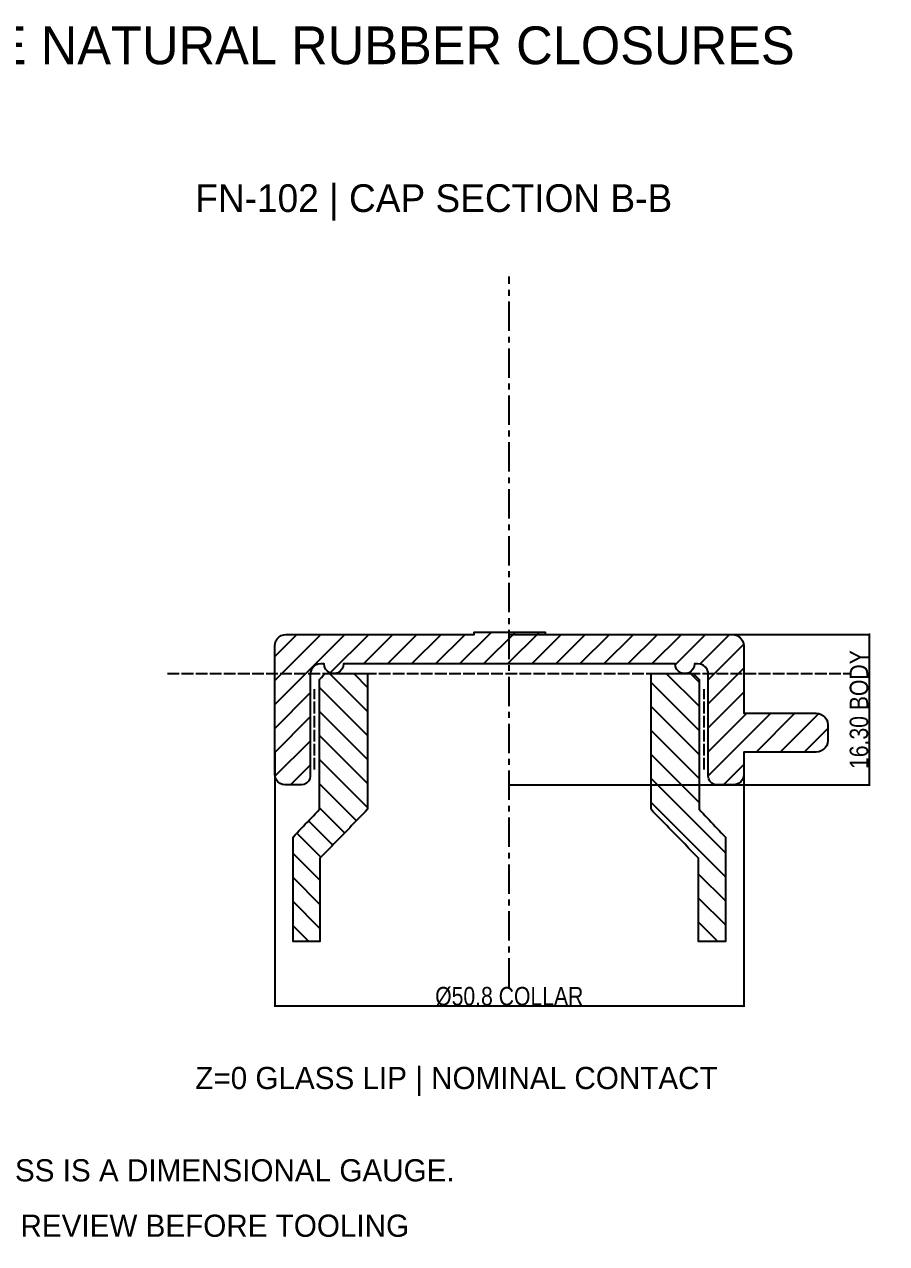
# Model space of a CAD drawing. Header units: millimetres. Extents: x -38 to 149, y -62 to 70.
# Drawn here: x 55.5 to 148.9, y -61.7 to 70.3 of the extents above; entities that cross this region are included whole.
import ezdxf

# ---------------------------------------------------------------- set-up
doc = ezdxf.new("R2010")
doc.units = ezdxf.units.MM
doc.linetypes.add('CENTER', pattern=[5.08, 3.175, -0.635, 0.635, -0.635])
doc.linetypes.add('DASHED', pattern=[1.524, 1.27, -0.254])
for name, color, linetype in [('FN_CENTER', 8, 'Continuous'), ('FN_DATUM', 3, 'Continuous'), ('FN_DIMS', 7, 'Continuous'), ('FN_GLASS_REF', 4, 'Continuous'), ('FN_HATCH_GLASS', 4, 'Continuous'), ('FN_HATCH_RUBBER', 32, 'Continuous'), ('FN_NOTES', 7, 'Continuous'), ('FN_RUBBER', 32, 'Continuous'), ('FN_THREAD_HOLD', 6, 'Continuous')]:
    doc.layers.add(name, color=color, linetype=linetype)
doc.styles.add('OpenSansCondensed-Light', font='OpenSansCondensed-Light.ttf')
doc.dimstyles.new('EZ_M_25_H25_CM', dxfattribs={"dimtxt": 0.0625, "dimasz": 0.0625, "dimexe": 0.09375, "dimexo": 0.03125, "dimgap": 0.025, "dimtad": 1, "dimlfac": 100, "dimzin": 12, "dimdsep": 46, "dimtxsty": 'OpenSansCondensed-Light', "dimtsz": 0.03125, "dimcen": 2.5, "dimazin": 3, "dimtfac": 0.5, "dimtmove": 2, "dimatfit": 3})

msp = doc.modelspace()

# ---------------------------------------------------------------- hatches: boundary and pattern name
at = {"layer": 'FN_HATCH_GLASS'}
h = msp.add_hatch(dxfattribs=at)
h.set_pattern_fill('ANSI31', color=4, scale=0.58, angle=90)
h.paths.add_polyline_path([(87.45, -0.65), (87.65, -0.433), (87.85, -0.217), (88.05, 0), (88.05, 0), (88.357, 0), (88.663, 0), (88.97, 0), (89.277, 0), (89.583, 0), (89.89, 0), (90.197, 0), (90.503, 0), (90.81, 0), (91.117, 0), (91.423, 0), (91.73, 0), (92.037, 0), (92.343, 0), (92.65, 0), (92.65, 0), (92.65, -0.32), (92.65, -0.639), (92.65, -0.959), (92.65, -1.278), (92.65, -1.598), (92.65, -1.917), (92.65, -2.237), (92.65, -2.557), (92.65, -2.876), (92.65, -3.196), (92.65, -3.515), (92.65, -3.835), (92.65, -4.154), (92.65, -4.474), (92.65, -4.793), (92.65, -5.113), (92.65, -5.433), (92.65, -5.752), (92.65, -6.072), (92.65, -6.391), (92.65, -6.711), (92.65, -7.03), (92.65, -7.35), (92.65, -7.67), (92.65, -7.989), (92.65, -8.309), (92.65, -8.628), (92.65, -8.948), (92.65, -9.267), (92.65, -9.587), (92.65, -9.907), (92.65, -10.226), (92.65, -10.546), (92.65, -10.865), (92.65, -11.185), (92.65, -11.504), (92.65, -11.824), (92.65, -12.143), (92.65, -12.463), (92.65, -12.783), (92.65, -13.102), (92.65, -13.422), (92.65, -13.741), (92.65, -14.061), (92.65, -14.38), (92.65, -14.7), (92.65, -14.7), (92.435, -14.921), (92.221, -15.142), (92.006, -15.363), (91.792, -15.583), (91.577, -15.804), (91.362, -16.025), (91.148, -16.246), (90.933, -16.467), (90.719, -16.688), (90.504, -16.908), (90.29, -17.129), (90.075, -17.35), (89.86, -17.571), (89.646, -17.792), (89.431, -18.013), (89.217, -18.233), (89.002, -18.454), (88.787, -18.675), (88.573, -18.896), (88.358, -19.117), (88.144, -19.338), (87.929, -19.558), (87.715, -19.779), (87.5, -20), (87.5, -20), (87.5, -20.31), (87.5, -20.621), (87.5, -20.931), (87.5, -21.241), (87.5, -21.552), (87.5, -21.862), (87.5, -22.172), (87.5, -22.483), (87.5, -22.793), (87.5, -23.103), (87.5, -23.414), (87.5, -23.724), (87.5, -24.034), (87.5, -24.345), (87.5, -24.655), (87.5, -24.966), (87.5, -25.276), (87.5, -25.586), (87.5, -25.897), (87.5, -26.207), (87.5, -26.517), (87.5, -26.828), (87.5, -27.138), (87.5, -27.448), (87.5, -27.759), (87.5, -28.069), (87.5, -28.379), (87.5, -28.69), (87.5, -29), (87.5, -29), (87.21, -29), (86.92, -29), (86.63, -29), (86.34, -29), (86.05, -29), (85.76, -29), (85.47, -29), (85.18, -29), (84.89, -29), (84.6, -29), (84.6, -29), (84.6, -28.686), (84.6, -28.372), (84.6, -28.058), (84.6, -27.744), (84.6, -27.431), (84.6, -27.117), (84.6, -26.803), (84.6, -26.489), (84.6, -26.175), (84.6, -25.861), (84.6, -25.547), (84.6, -25.233), (84.6, -24.919), (84.6, -24.606), (84.6, -24.292), (84.6, -23.978), (84.6, -23.664), (84.6, -23.35), (84.6, -23.036), (84.6, -22.722), (84.6, -22.408), (84.6, -22.094), (84.6, -21.781), (84.6, -21.467), (84.6, -21.153), (84.6, -20.839), (84.6, -20.525), (84.6, -20.211), (84.6, -19.897), (84.6, -19.583), (84.6, -19.269), (84.6, -18.956), (84.6, -18.642), (84.6, -18.328), (84.6, -18.014), (84.6, -17.7), (84.6, -17.7), (84.819, -17.469), (85.038, -17.238), (85.258, -17.008), (85.477, -16.777), (85.696, -16.546), (85.915, -16.315), (86.135, -16.085), (86.354, -15.854), (86.573, -15.623), (86.792, -15.392), (87.012, -15.162), (87.231, -14.931), (87.45, -14.7), (87.45, -14.7), (87.45, -14.381), (87.45, -14.061), (87.45, -13.742), (87.45, -13.423), (87.45, -13.103), (87.45, -12.784), (87.45, -12.465), (87.45, -12.145), (87.45, -11.826), (87.45, -11.507), (87.45, -11.187), (87.45, -10.868), (87.45, -10.549), (87.45, -10.23), (87.45, -9.91), (87.45, -9.591), (87.45, -9.272), (87.45, -8.952), (87.45, -8.633), (87.45, -8.314), (87.45, -7.994), (87.45, -7.675), (87.45, -7.356), (87.45, -7.036), (87.45, -6.717), (87.45, -6.398), (87.45, -6.078), (87.45, -5.759), (87.45, -5.44), (87.45, -5.12), (87.45, -4.801), (87.45, -4.482), (87.45, -4.162), (87.45, -3.843), (87.45, -3.524), (87.45, -3.205), (87.45, -2.885), (87.45, -2.566), (87.45, -2.247), (87.45, -1.927), (87.45, -1.608), (87.45, -1.289), (87.45, -0.969), (87.45, -0.65)])
h = msp.add_hatch(dxfattribs=at)
h.set_pattern_fill('ANSI31', color=4, scale=0.58, angle=90)
h.paths.add_polyline_path([(123.35, 0), (123.657, 0), (123.963, 0), (124.27, 0), (124.577, 0), (124.883, 0), (125.19, 0), (125.497, 0), (125.803, 0), (126.11, 0), (126.417, 0), (126.723, 0), (127.03, 0), (127.337, 0), (127.643, 0), (127.95, 0), (127.95, 0), (128.15, -0.217), (128.35, -0.433), (128.55, -0.65), (128.55, -0.65), (128.55, -0.969), (128.55, -1.289), (128.55, -1.608), (128.55, -1.927), (128.55, -2.247), (128.55, -2.566), (128.55, -2.885), (128.55, -3.205), (128.55, -3.524), (128.55, -3.843), (128.55, -4.162), (128.55, -4.482), (128.55, -4.801), (128.55, -5.12), (128.55, -5.44), (128.55, -5.759), (128.55, -6.078), (128.55, -6.398), (128.55, -6.717), (128.55, -7.036), (128.55, -7.356), (128.55, -7.675), (128.55, -7.994), (128.55, -8.314), (128.55, -8.633), (128.55, -8.952), (128.55, -9.272), (128.55, -9.591), (128.55, -9.91), (128.55, -10.23), (128.55, -10.549), (128.55, -10.868), (128.55, -11.187), (128.55, -11.507), (128.55, -11.826), (128.55, -12.145), (128.55, -12.465), (128.55, -12.784), (128.55, -13.103), (128.55, -13.423), (128.55, -13.742), (128.55, -14.061), (128.55, -14.381), (128.55, -14.7), (128.55, -14.7), (128.769, -14.931), (128.988, -15.162), (129.208, -15.392), (129.427, -15.623), (129.646, -15.854), (129.865, -16.085), (130.085, -16.315), (130.304, -16.546), (130.523, -16.777), (130.742, -17.008), (130.962, -17.238), (131.181, -17.469), (131.4, -17.7), (131.4, -17.7), (131.4, -18.014), (131.4, -18.328), (131.4, -18.642), (131.4, -18.956), (131.4, -19.269), (131.4, -19.583), (131.4, -19.897), (131.4, -20.211), (131.4, -20.525), (131.4, -20.839), (131.4, -21.153), (131.4, -21.467), (131.4, -21.781), (131.4, -22.094), (131.4, -22.408), (131.4, -22.722), (131.4, -23.036), (131.4, -23.35), (131.4, -23.664), (131.4, -23.978), (131.4, -24.292), (131.4, -24.606), (131.4, -24.919), (131.4, -25.233), (131.4, -25.547), (131.4, -25.861), (131.4, -26.175), (131.4, -26.489), (131.4, -26.803), (131.4, -27.117), (131.4, -27.431), (131.4, -27.744), (131.4, -28.058), (131.4, -28.372), (131.4, -28.686), (131.4, -29), (131.4, -29), (131.11, -29), (130.82, -29), (130.53, -29), (130.24, -29), (129.95, -29), (129.66, -29), (129.37, -29), (129.08, -29), (128.79, -29), (128.5, -29), (128.5, -29), (128.5, -28.69), (128.5, -28.379), (128.5, -28.069), (128.5, -27.759), (128.5, -27.448), (128.5, -27.138), (128.5, -26.828), (128.5, -26.517), (128.5, -26.207), (128.5, -25.897), (128.5, -25.586), (128.5, -25.276), (128.5, -24.966), (128.5, -24.655), (128.5, -24.345), (128.5, -24.034), (128.5, -23.724), (128.5, -23.414), (128.5, -23.103), (128.5, -22.793), (128.5, -22.483), (128.5, -22.172), (128.5, -21.862), (128.5, -21.552), (128.5, -21.241), (128.5, -20.931), (128.5, -20.621), (128.5, -20.31), (128.5, -20), (128.5, -20), (128.285, -19.779), (128.071, -19.558), (127.856, -19.338), (127.642, -19.117), (127.427, -18.896), (127.213, -18.675), (126.998, -18.454), (126.783, -18.233), (126.569, -18.013), (126.354, -17.792), (126.14, -17.571), (125.925, -17.35), (125.71, -17.129), (125.496, -16.908), (125.281, -16.688), (125.067, -16.467), (124.852, -16.246), (124.638, -16.025), (124.423, -15.804), (124.208, -15.583), (123.994, -15.363), (123.779, -15.142), (123.565, -14.921), (123.35, -14.7), (123.35, -14.7), (123.35, -14.38), (123.35, -14.061), (123.35, -13.741), (123.35, -13.422), (123.35, -13.102), (123.35, -12.783), (123.35, -12.463), (123.35, -12.143), (123.35, -11.824), (123.35, -11.504), (123.35, -11.185), (123.35, -10.865), (123.35, -10.546), (123.35, -10.226), (123.35, -9.907), (123.35, -9.587), (123.35, -9.267), (123.35, -8.948), (123.35, -8.628), (123.35, -8.309), (123.35, -7.989), (123.35, -7.67), (123.35, -7.35), (123.35, -7.03), (123.35, -6.711), (123.35, -6.391), (123.35, -6.072), (123.35, -5.752), (123.35, -5.433), (123.35, -5.113), (123.35, -4.793), (123.35, -4.474), (123.35, -4.154), (123.35, -3.835), (123.35, -3.515), (123.35, -3.196), (123.35, -2.876), (123.35, -2.557), (123.35, -2.237), (123.35, -1.917), (123.35, -1.598), (123.35, -1.278), (123.35, -0.959), (123.35, -0.639), (123.35, -0.32), (123.35, 0)])
at = {"layer": 'FN_HATCH_RUBBER'}
h = msp.add_hatch(dxfattribs=at)
h.set_pattern_fill('ANSI31', color=32, scale=0.58)
h.paths.add_polyline_path([(111.879, 4.25), (112.195, 4.25), (112.512, 4.25), (112.829, 4.25), (113.146, 4.25), (113.462, 4.25), (113.779, 4.25), (114.096, 4.25), (114.413, 4.25), (114.729, 4.25), (115.046, 4.25), (115.363, 4.25), (115.68, 4.25), (115.996, 4.25), (116.313, 4.25), (116.63, 4.25), (116.946, 4.25), (117.263, 4.25), (117.58, 4.25), (117.897, 4.25), (118.213, 4.25), (118.53, 4.25), (118.847, 4.25), (119.164, 4.25), (119.48, 4.25), (119.797, 4.25), (120.114, 4.25), (120.431, 4.25), (120.747, 4.25), (121.064, 4.25), (121.381, 4.25), (121.698, 4.25), (122.014, 4.25), (122.331, 4.25), (122.648, 4.25), (122.965, 4.25), (123.281, 4.25), (123.598, 4.25), (123.915, 4.25), (124.232, 4.25), (124.548, 4.25), (124.865, 4.25), (125.182, 4.25), (125.498, 4.25), (125.815, 4.25), (126.132, 4.25), (126.449, 4.25), (126.765, 4.25), (127.082, 4.25), (127.399, 4.25), (127.716, 4.25), (128.032, 4.25), (128.349, 4.25), (128.666, 4.25), (128.983, 4.25), (129.299, 4.25), (129.616, 4.25), (129.933, 4.25), (130.25, 4.25), (130.566, 4.25), (130.883, 4.25), (131.2, 4.25), (131.517, 4.25), (131.833, 4.25), (132.15, 4.25), (132.15, 4.25), (132.427, 4.216), (132.69, 4.122), (132.926, 3.973), (133.123, 3.776), (133.272, 3.54), (133.366, 3.277), (133.4, 3), (133.4, 3), (133.4, 2.683), (133.4, 2.365), (133.4, 2.048), (133.4, 1.73), (133.4, 1.413), (133.4, 1.096), (133.4, 0.778), (133.4, 0.461), (133.4, 0.143), (133.4, -0.174), (133.4, -0.491), (133.4, -0.809), (133.4, -1.126), (133.4, -1.443), (133.4, -1.761), (133.4, -2.078), (133.4, -2.396), (133.4, -2.713), (133.4, -3.03), (133.4, -3.348), (133.4, -3.665), (133.4, -3.983), (133.4, -4.3), (133.4, -4.3), (133.714, -4.3), (134.028, -4.3), (134.342, -4.3), (134.656, -4.3), (134.97, -4.3), (135.284, -4.3), (135.598, -4.3), (135.912, -4.3), (136.226, -4.3), (136.54, -4.3), (136.854, -4.3), (137.168, -4.3), (137.482, -4.3), (137.796, -4.3), (138.11, -4.3), (138.424, -4.3), (138.738, -4.3), (139.052, -4.3), (139.366, -4.3), (139.68, -4.3), (139.994, -4.3), (140.308, -4.3), (140.622, -4.3), (140.936, -4.3), (141.25, -4.3), (141.25, -4.3), (141.528, -4.331), (141.792, -4.424), (142.029, -4.573), (142.227, -4.771), (142.376, -5.008), (142.469, -5.272), (142.5, -5.55), (142.5, -5.55), (142.5, -5.833), (142.5, -6.117), (142.5, -6.4), (142.5, -6.683), (142.5, -6.967), (142.5, -7.25), (142.5, -7.25), (142.469, -7.528), (142.376, -7.792), (142.227, -8.029), (142.029, -8.227), (141.792, -8.376), (141.528, -8.469), (141.25, -8.5), (141.25, -8.5), (140.936, -8.5), (140.622, -8.5), (140.308, -8.5), (139.994, -8.5), (139.68, -8.5), (139.366, -8.5), (139.052, -8.5), (138.738, -8.5), (138.424, -8.5), (138.11, -8.5), (137.796, -8.5), (137.482, -8.5), (137.168, -8.5), (136.854, -8.5), (136.54, -8.5), (136.226, -8.5), (135.912, -8.5), (135.598, -8.5), (135.284, -8.5), (134.97, -8.5), (134.656, -8.5), (134.342, -8.5), (134.028, -8.5), (133.714, -8.5), (133.4, -8.5), (133.4, -8.5), (133.4, -8.8), (133.4, -9.1), (133.4, -9.4), (133.4, -9.7), (133.4, -10), (133.4, -10.3), (133.4, -10.6), (133.4, -10.9), (133.4, -10.9), (133.361, -11.198), (133.246, -11.475), (133.063, -11.713), (132.825, -11.896), (132.548, -12.011), (132.25, -12.05), (132.25, -12.05), (131.958, -12.05), (131.667, -12.05), (131.375, -12.05), (131.083, -12.05), (130.792, -12.05), (130.5, -12.05), (130.5, -12.05), (130.206, -12.004), (129.941, -11.869), (129.731, -11.659), (129.596, -11.394), (129.55, -11.1), (129.55, -11.1), (129.55, -10.787), (129.55, -10.474), (129.55, -10.161), (129.55, -9.849), (129.55, -9.536), (129.55, -9.223), (129.55, -8.91), (129.55, -8.597), (129.55, -8.284), (129.55, -7.971), (129.55, -7.659), (129.55, -7.346), (129.55, -7.033), (129.55, -6.72), (129.55, -6.407), (129.55, -6.094), (129.55, -5.781), (129.55, -5.469), (129.55, -5.156), (129.55, -4.843), (129.55, -4.53), (129.55, -4.217), (129.55, -3.904), (129.55, -3.591), (129.55, -3.279), (129.55, -2.966), (129.55, -2.653), (129.55, -2.34), (129.55, -2.027), (129.55, -1.714), (129.55, -1.401), (129.55, -1.089), (129.55, -0.776), (129.55, -0.463), (129.55, -0.15), (129.55, -0.15), (129.534, 0.162), (129.43, 0.458), (129.248, 0.712), (129.002, 0.905), (128.711, 1.021), (128.4, 1.05), (128.4, 1.05), (128.225, 1.05), (128.05, 1.05), (128.05, 1.05), (128.007, 0.754), (127.883, 0.482), (127.688, 0.256), (127.436, 0.095), (127.149, 0.011), (126.851, 0.011), (126.564, 0.095), (126.312, 0.256), (126.117, 0.482), (125.993, 0.754), (125.95, 1.05), (125.95, 1.05), (125.632, 1.05), (125.315, 1.05), (124.997, 1.05), (124.679, 1.05), (124.362, 1.05), (124.044, 1.05), (123.726, 1.05), (123.408, 1.05), (123.091, 1.05), (122.773, 1.05), (122.455, 1.05), (122.138, 1.05), (121.82, 1.05), (121.502, 1.05), (121.185, 1.05), (120.867, 1.05), (120.549, 1.05), (120.231, 1.05), (119.914, 1.05), (119.596, 1.05), (119.278, 1.05), (118.961, 1.05), (118.643, 1.05), (118.325, 1.05), (118.008, 1.05), (117.69, 1.05), (117.372, 1.05), (117.054, 1.05), (116.737, 1.05), (116.419, 1.05), (116.101, 1.05), (115.784, 1.05), (115.466, 1.05), (115.148, 1.05), (114.831, 1.05), (114.513, 1.05), (114.195, 1.05), (113.877, 1.05), (113.56, 1.05), (113.242, 1.05), (112.924, 1.05), (112.607, 1.05), (112.289, 1.05), (111.971, 1.05), (111.654, 1.05), (111.336, 1.05), (111.018, 1.05), (110.7, 1.05), (110.383, 1.05), (110.065, 1.05), (109.747, 1.05), (109.43, 1.05), (109.112, 1.05), (108.794, 1.05), (108.477, 1.05), (108.159, 1.05), (107.841, 1.05), (107.523, 1.05), (107.206, 1.05), (106.888, 1.05), (106.57, 1.05), (106.253, 1.05), (105.935, 1.05), (105.617, 1.05), (105.3, 1.05), (104.982, 1.05), (104.664, 1.05), (104.346, 1.05), (104.029, 1.05), (103.711, 1.05), (103.393, 1.05), (103.076, 1.05), (102.758, 1.05), (102.44, 1.05), (102.123, 1.05), (101.805, 1.05), (101.487, 1.05), (101.169, 1.05), (100.852, 1.05), (100.534, 1.05), (100.216, 1.05), (99.899, 1.05), (99.581, 1.05), (99.263, 1.05), (98.946, 1.05), (98.628, 1.05), (98.31, 1.05), (97.992, 1.05), (97.675, 1.05), (97.357, 1.05), (97.039, 1.05), (96.722, 1.05), (96.404, 1.05), (96.086, 1.05), (95.769, 1.05), (95.451, 1.05), (95.133, 1.05), (94.815, 1.05), (94.498, 1.05), (94.18, 1.05), (93.862, 1.05), (93.545, 1.05), (93.227, 1.05), (92.909, 1.05), (92.592, 1.05), (92.274, 1.05), (91.956, 1.05), (91.638, 1.05), (91.321, 1.05), (91.003, 1.05), (90.685, 1.05), (90.368, 1.05), (90.05, 1.05), (90.05, 1.05), (90.007, 0.754), (89.883, 0.482), (89.688, 0.256), (89.436, 0.095), (89.149, 0.011), (88.851, 0.011), (88.564, 0.095), (88.312, 0.256), (88.117, 0.482), (87.993, 0.754), (87.95, 1.05), (87.95, 1.05), (87.775, 1.05), (87.6, 1.05), (87.6, 1.05), (87.289, 1.021), (86.998, 0.905), (86.752, 0.712), (86.57, 0.458), (86.466, 0.162), (86.45, -0.15), (86.45, -0.15), (86.45, -0.463), (86.45, -0.776), (86.45, -1.089), (86.45, -1.401), (86.45, -1.714), (86.45, -2.027), (86.45, -2.34), (86.45, -2.653), (86.45, -2.966), (86.45, -3.279), (86.45, -3.591), (86.45, -3.904), (86.45, -4.217), (86.45, -4.53), (86.45, -4.843), (86.45, -5.156), (86.45, -5.469), (86.45, -5.781), (86.45, -6.094), (86.45, -6.407), (86.45, -6.72), (86.45, -7.033), (86.45, -7.346), (86.45, -7.659), (86.45, -7.971), (86.45, -8.284), (86.45, -8.597), (86.45, -8.91), (86.45, -9.223), (86.45, -9.536), (86.45, -9.849), (86.45, -10.161), (86.45, -10.474), (86.45, -10.787), (86.45, -11.1), (86.45, -11.1), (86.404, -11.394), (86.269, -11.659), (86.059, -11.869), (85.794, -12.004), (85.5, -12.05), (85.5, -12.05), (85.208, -12.05), (84.917, -12.05), (84.625, -12.05), (84.333, -12.05), (84.042, -12.05), (83.75, -12.05), (83.75, -12.05), (83.452, -12.011), (83.175, -11.896), (82.937, -11.713), (82.754, -11.475), (82.639, -11.198), (82.6, -10.9), (82.6, -10.9), (82.6, -10.584), (82.6, -10.268), (82.6, -9.952), (82.6, -9.636), (82.6, -9.32), (82.6, -9.005), (82.6, -8.689), (82.6, -8.373), (82.6, -8.057), (82.6, -7.741), (82.6, -7.425), (82.6, -7.109), (82.6, -6.793), (82.6, -6.477), (82.6, -6.161), (82.6, -5.845), (82.6, -5.53), (82.6, -5.214), (82.6, -4.898), (82.6, -4.582), (82.6, -4.266), (82.6, -3.95), (82.6, -3.634), (82.6, -3.318), (82.6, -3.002), (82.6, -2.686), (82.6, -2.37), (82.6, -2.055), (82.6, -1.739), (82.6, -1.423), (82.6, -1.107), (82.6, -0.791), (82.6, -0.475), (82.6, -0.159), (82.6, 0.157), (82.6, 0.473), (82.6, 0.789), (82.6, 1.105), (82.6, 1.42), (82.6, 1.736), (82.6, 2.052), (82.6, 2.368), (82.6, 2.684), (82.6, 3), (82.6, 3), (82.634, 3.277), (82.728, 3.54), (82.877, 3.776), (83.074, 3.973), (83.31, 4.122), (83.573, 4.216), (83.85, 4.25), (83.85, 4.25), (84.168, 4.25), (84.486, 4.25), (84.804, 4.25), (85.122, 4.25), (85.441, 4.25), (85.759, 4.25), (86.077, 4.25), (86.395, 4.25), (86.713, 4.25), (87.031, 4.25), (87.349, 4.25), (87.667, 4.25), (87.986, 4.25), (88.304, 4.25), (88.622, 4.25), (88.94, 4.25), (89.258, 4.25), (89.576, 4.25), (89.894, 4.25), (90.212, 4.25), (90.531, 4.25), (90.849, 4.25), (91.167, 4.25), (91.485, 4.25), (91.803, 4.25), (92.121, 4.25), (92.439, 4.25), (92.757, 4.25), (93.076, 4.25), (93.394, 4.25), (93.712, 4.25), (94.03, 4.25), (94.348, 4.25), (94.666, 4.25), (94.984, 4.25), (95.302, 4.25), (95.621, 4.25), (95.939, 4.25), (96.257, 4.25), (96.575, 4.25), (96.893, 4.25), (97.211, 4.25), (97.529, 4.25), (97.847, 4.25), (98.166, 4.25), (98.484, 4.25), (98.802, 4.25), (99.12, 4.25), (99.438, 4.25), (99.756, 4.25), (100.074, 4.25), (100.392, 4.25), (100.711, 4.25), (101.029, 4.25), (101.347, 4.25), (101.665, 4.25), (101.983, 4.25), (102.301, 4.25), (102.619, 4.25), (102.937, 4.25), (103.256, 4.25), (103.574, 4.25), (103.892, 4.25), (104.21, 4.25), (104.21, 4.25), (104.21, 4.5), (104.21, 4.5), (104.529, 4.5), (104.849, 4.5), (105.168, 4.5), (105.488, 4.5), (105.808, 4.5), (106.127, 4.5), (106.447, 4.5), (106.766, 4.5), (107.086, 4.5), (107.405, 4.5), (107.725, 4.5), (108.044, 4.5), (108.364, 4.5), (108.683, 4.5), (109.003, 4.5), (109.322, 4.5), (109.642, 4.5), (109.961, 4.5), (110.281, 4.5), (110.601, 4.5), (110.92, 4.5), (111.24, 4.5), (111.559, 4.5), (111.879, 4.5), (111.879, 4.5), (111.879, 4.25)])

# ---------------------------------------------------------------- linework, layer by layer
at = {"layer": 'FN_CENTER', "linetype": 'CENTER'}
msp.add_line((108, -34), (108, 43), dxfattribs=at)
at = {"layer": 'FN_DATUM', "linetype": 'DASHED'}
msp.add_line((71, 0), (145, 0), dxfattribs=at)
at = {"layer": 'FN_GLASS_REF'}
for points in [[(87.45, -0.65), (87.65, -0.433), (87.85, -0.217), (88.05, 0), (88.05, 0), (88.357, 0), (88.663, 0), (88.97, 0), (89.277, 0), (89.583, 0), (89.89, 0), (90.197, 0), (90.503, 0), (90.81, 0), (91.117, 0), (91.423, 0), (91.73, 0), (92.037, 0), (92.343, 0), (92.65, 0), (92.65, 0), (92.65, -0.32), (92.65, -0.639), (92.65, -0.959), (92.65, -1.278), (92.65, -1.598), (92.65, -1.917), (92.65, -2.237), (92.65, -2.557), (92.65, -2.876), (92.65, -3.196), (92.65, -3.515), (92.65, -3.835), (92.65, -4.154), (92.65, -4.474), (92.65, -4.793), (92.65, -5.113), (92.65, -5.433), (92.65, -5.752), (92.65, -6.072), (92.65, -6.391), (92.65, -6.711), (92.65, -7.03), (92.65, -7.35), (92.65, -7.67), (92.65, -7.989), (92.65, -8.309), (92.65, -8.628), (92.65, -8.948), (92.65, -9.267), (92.65, -9.587), (92.65, -9.907), (92.65, -10.226), (92.65, -10.546), (92.65, -10.865), (92.65, -11.185), (92.65, -11.504), (92.65, -11.824), (92.65, -12.143), (92.65, -12.463), (92.65, -12.783), (92.65, -13.102), (92.65, -13.422), (92.65, -13.741), (92.65, -14.061), (92.65, -14.38), (92.65, -14.7), (92.65, -14.7), (92.435, -14.921), (92.221, -15.142), (92.006, -15.363), (91.792, -15.583), (91.577, -15.804), (91.362, -16.025), (91.148, -16.246), (90.933, -16.467), (90.719, -16.688), (90.504, -16.908), (90.29, -17.129), (90.075, -17.35), (89.86, -17.571), (89.646, -17.792), (89.431, -18.013), (89.217, -18.233), (89.002, -18.454), (88.787, -18.675), (88.573, -18.896), (88.358, -19.117), (88.144, -19.338), (87.929, -19.558), (87.715, -19.779), (87.5, -20), (87.5, -20), (87.5, -20.31), (87.5, -20.621), (87.5, -20.931), (87.5, -21.241), (87.5, -21.552), (87.5, -21.862), (87.5, -22.172), (87.5, -22.483), (87.5, -22.793), (87.5, -23.103), (87.5, -23.414), (87.5, -23.724), (87.5, -24.034), (87.5, -24.345), (87.5, -24.655), (87.5, -24.966), (87.5, -25.276), (87.5, -25.586), (87.5, -25.897), (87.5, -26.207), (87.5, -26.517), (87.5, -26.828), (87.5, -27.138), (87.5, -27.448), (87.5, -27.759), (87.5, -28.069), (87.5, -28.379), (87.5, -28.69), (87.5, -29), (87.5, -29), (87.21, -29), (86.92, -29), (86.63, -29), (86.34, -29), (86.05, -29), (85.76, -29), (85.47, -29), (85.18, -29), (84.89, -29), (84.6, -29), (84.6, -29), (84.6, -28.686), (84.6, -28.372), (84.6, -28.058), (84.6, -27.744), (84.6, -27.431), (84.6, -27.117), (84.6, -26.803), (84.6, -26.489), (84.6, -26.175), (84.6, -25.861), (84.6, -25.547), (84.6, -25.233), (84.6, -24.919), (84.6, -24.606), (84.6, -24.292), (84.6, -23.978), (84.6, -23.664), (84.6, -23.35), (84.6, -23.036), (84.6, -22.722), (84.6, -22.408), (84.6, -22.094), (84.6, -21.781), (84.6, -21.467), (84.6, -21.153), (84.6, -20.839), (84.6, -20.525), (84.6, -20.211), (84.6, -19.897), (84.6, -19.583), (84.6, -19.269), (84.6, -18.956), (84.6, -18.642), (84.6, -18.328), (84.6, -18.014), (84.6, -17.7), (84.6, -17.7), (84.819, -17.469), (85.038, -17.238), (85.258, -17.008), (85.477, -16.777), (85.696, -16.546), (85.915, -16.315), (86.135, -16.085), (86.354, -15.854), (86.573, -15.623), (86.792, -15.392), (87.012, -15.162), (87.231, -14.931), (87.45, -14.7), (87.45, -14.7), (87.45, -14.381), (87.45, -14.061), (87.45, -13.742), (87.45, -13.423), (87.45, -13.103), (87.45, -12.784), (87.45, -12.465), (87.45, -12.145), (87.45, -11.826), (87.45, -11.507), (87.45, -11.187), (87.45, -10.868), (87.45, -10.549), (87.45, -10.23), (87.45, -9.91), (87.45, -9.591), (87.45, -9.272), (87.45, -8.952), (87.45, -8.633), (87.45, -8.314), (87.45, -7.994), (87.45, -7.675), (87.45, -7.356), (87.45, -7.036), (87.45, -6.717), (87.45, -6.398), (87.45, -6.078), (87.45, -5.759), (87.45, -5.44), (87.45, -5.12), (87.45, -4.801), (87.45, -4.482), (87.45, -4.162), (87.45, -3.843), (87.45, -3.524), (87.45, -3.205), (87.45, -2.885), (87.45, -2.566), (87.45, -2.247), (87.45, -1.927), (87.45, -1.608), (87.45, -1.289), (87.45, -0.969), (87.45, -0.65)], [(123.35, 0), (123.657, 0), (123.963, 0), (124.27, 0), (124.577, 0), (124.883, 0), (125.19, 0), (125.497, 0), (125.803, 0), (126.11, 0), (126.417, 0), (126.723, 0), (127.03, 0), (127.337, 0), (127.643, 0), (127.95, 0), (127.95, 0), (128.15, -0.217), (128.35, -0.433), (128.55, -0.65), (128.55, -0.65), (128.55, -0.969), (128.55, -1.289), (128.55, -1.608), (128.55, -1.927), (128.55, -2.247), (128.55, -2.566), (128.55, -2.885), (128.55, -3.205), (128.55, -3.524), (128.55, -3.843), (128.55, -4.162), (128.55, -4.482), (128.55, -4.801), (128.55, -5.12), (128.55, -5.44), (128.55, -5.759), (128.55, -6.078), (128.55, -6.398), (128.55, -6.717), (128.55, -7.036), (128.55, -7.356), (128.55, -7.675), (128.55, -7.994), (128.55, -8.314), (128.55, -8.633), (128.55, -8.952), (128.55, -9.272), (128.55, -9.591), (128.55, -9.91), (128.55, -10.23), (128.55, -10.549), (128.55, -10.868), (128.55, -11.187), (128.55, -11.507), (128.55, -11.826), (128.55, -12.145), (128.55, -12.465), (128.55, -12.784), (128.55, -13.103), (128.55, -13.423), (128.55, -13.742), (128.55, -14.061), (128.55, -14.381), (128.55, -14.7), (128.55, -14.7), (128.769, -14.931), (128.988, -15.162), (129.208, -15.392), (129.427, -15.623), (129.646, -15.854), (129.865, -16.085), (130.085, -16.315), (130.304, -16.546), (130.523, -16.777), (130.742, -17.008), (130.962, -17.238), (131.181, -17.469), (131.4, -17.7), (131.4, -17.7), (131.4, -18.014), (131.4, -18.328), (131.4, -18.642), (131.4, -18.956), (131.4, -19.269), (131.4, -19.583), (131.4, -19.897), (131.4, -20.211), (131.4, -20.525), (131.4, -20.839), (131.4, -21.153), (131.4, -21.467), (131.4, -21.781), (131.4, -22.094), (131.4, -22.408), (131.4, -22.722), (131.4, -23.036), (131.4, -23.35), (131.4, -23.664), (131.4, -23.978), (131.4, -24.292), (131.4, -24.606), (131.4, -24.919), (131.4, -25.233), (131.4, -25.547), (131.4, -25.861), (131.4, -26.175), (131.4, -26.489), (131.4, -26.803), (131.4, -27.117), (131.4, -27.431), (131.4, -27.744), (131.4, -28.058), (131.4, -28.372), (131.4, -28.686), (131.4, -29), (131.4, -29), (131.11, -29), (130.82, -29), (130.53, -29), (130.24, -29), (129.95, -29), (129.66, -29), (129.37, -29), (129.08, -29), (128.79, -29), (128.5, -29), (128.5, -29), (128.5, -28.69), (128.5, -28.379), (128.5, -28.069), (128.5, -27.759), (128.5, -27.448), (128.5, -27.138), (128.5, -26.828), (128.5, -26.517), (128.5, -26.207), (128.5, -25.897), (128.5, -25.586), (128.5, -25.276), (128.5, -24.966), (128.5, -24.655), (128.5, -24.345), (128.5, -24.034), (128.5, -23.724), (128.5, -23.414), (128.5, -23.103), (128.5, -22.793), (128.5, -22.483), (128.5, -22.172), (128.5, -21.862), (128.5, -21.552), (128.5, -21.241), (128.5, -20.931), (128.5, -20.621), (128.5, -20.31), (128.5, -20), (128.5, -20), (128.285, -19.779), (128.071, -19.558), (127.856, -19.338), (127.642, -19.117), (127.427, -18.896), (127.213, -18.675), (126.998, -18.454), (126.783, -18.233), (126.569, -18.013), (126.354, -17.792), (126.14, -17.571), (125.925, -17.35), (125.71, -17.129), (125.496, -16.908), (125.281, -16.688), (125.067, -16.467), (124.852, -16.246), (124.638, -16.025), (124.423, -15.804), (124.208, -15.583), (123.994, -15.363), (123.779, -15.142), (123.565, -14.921), (123.35, -14.7), (123.35, -14.7), (123.35, -14.38), (123.35, -14.061), (123.35, -13.741), (123.35, -13.422), (123.35, -13.102), (123.35, -12.783), (123.35, -12.463), (123.35, -12.143), (123.35, -11.824), (123.35, -11.504), (123.35, -11.185), (123.35, -10.865), (123.35, -10.546), (123.35, -10.226), (123.35, -9.907), (123.35, -9.587), (123.35, -9.267), (123.35, -8.948), (123.35, -8.628), (123.35, -8.309), (123.35, -7.989), (123.35, -7.67), (123.35, -7.35), (123.35, -7.03), (123.35, -6.711), (123.35, -6.391), (123.35, -6.072), (123.35, -5.752), (123.35, -5.433), (123.35, -5.113), (123.35, -4.793), (123.35, -4.474), (123.35, -4.154), (123.35, -3.835), (123.35, -3.515), (123.35, -3.196), (123.35, -2.876), (123.35, -2.557), (123.35, -2.237), (123.35, -1.917), (123.35, -1.598), (123.35, -1.278), (123.35, -0.959), (123.35, -0.639), (123.35, -0.32), (123.35, 0)]]:
    msp.add_lwpolyline(points, close=True, dxfattribs=at)
at = {"layer": 'FN_RUBBER'}
msp.add_lwpolyline([(111.879, 4.25), (112.195, 4.25), (112.512, 4.25), (112.829, 4.25), (113.146, 4.25), (113.462, 4.25), (113.779, 4.25), (114.096, 4.25), (114.413, 4.25), (114.729, 4.25), (115.046, 4.25), (115.363, 4.25), (115.68, 4.25), (115.996, 4.25), (116.313, 4.25), (116.63, 4.25), (116.946, 4.25), (117.263, 4.25), (117.58, 4.25), (117.897, 4.25), (118.213, 4.25), (118.53, 4.25), (118.847, 4.25), (119.164, 4.25), (119.48, 4.25), (119.797, 4.25), (120.114, 4.25), (120.431, 4.25), (120.747, 4.25), (121.064, 4.25), (121.381, 4.25), (121.698, 4.25), (122.014, 4.25), (122.331, 4.25), (122.648, 4.25), (122.965, 4.25), (123.281, 4.25), (123.598, 4.25), (123.915, 4.25), (124.232, 4.25), (124.548, 4.25), (124.865, 4.25), (125.182, 4.25), (125.498, 4.25), (125.815, 4.25), (126.132, 4.25), (126.449, 4.25), (126.765, 4.25), (127.082, 4.25), (127.399, 4.25), (127.716, 4.25), (128.032, 4.25), (128.349, 4.25), (128.666, 4.25), (128.983, 4.25), (129.299, 4.25), (129.616, 4.25), (129.933, 4.25), (130.25, 4.25), (130.566, 4.25), (130.883, 4.25), (131.2, 4.25), (131.517, 4.25), (131.833, 4.25), (132.15, 4.25), (132.15, 4.25), (132.427, 4.216), (132.69, 4.122), (132.926, 3.973), (133.123, 3.776), (133.272, 3.54), (133.366, 3.277), (133.4, 3), (133.4, 3), (133.4, 2.683), (133.4, 2.365), (133.4, 2.048), (133.4, 1.73), (133.4, 1.413), (133.4, 1.096), (133.4, 0.778), (133.4, 0.461), (133.4, 0.143), (133.4, -0.174), (133.4, -0.491), (133.4, -0.809), (133.4, -1.126), (133.4, -1.443), (133.4, -1.761), (133.4, -2.078), (133.4, -2.396), (133.4, -2.713), (133.4, -3.03), (133.4, -3.348), (133.4, -3.665), (133.4, -3.983), (133.4, -4.3), (133.4, -4.3), (133.714, -4.3), (134.028, -4.3), (134.342, -4.3), (134.656, -4.3), (134.97, -4.3), (135.284, -4.3), (135.598, -4.3), (135.912, -4.3), (136.226, -4.3), (136.54, -4.3), (136.854, -4.3), (137.168, -4.3), (137.482, -4.3), (137.796, -4.3), (138.11, -4.3), (138.424, -4.3), (138.738, -4.3), (139.052, -4.3), (139.366, -4.3), (139.68, -4.3), (139.994, -4.3), (140.308, -4.3), (140.622, -4.3), (140.936, -4.3), (141.25, -4.3), (141.25, -4.3), (141.528, -4.331), (141.792, -4.424), (142.029, -4.573), (142.227, -4.771), (142.376, -5.008), (142.469, -5.272), (142.5, -5.55), (142.5, -5.55), (142.5, -5.833), (142.5, -6.117), (142.5, -6.4), (142.5, -6.683), (142.5, -6.967), (142.5, -7.25), (142.5, -7.25), (142.469, -7.528), (142.376, -7.792), (142.227, -8.029), (142.029, -8.227), (141.792, -8.376), (141.528, -8.469), (141.25, -8.5), (141.25, -8.5), (140.936, -8.5), (140.622, -8.5), (140.308, -8.5), (139.994, -8.5), (139.68, -8.5), (139.366, -8.5), (139.052, -8.5), (138.738, -8.5), (138.424, -8.5), (138.11, -8.5), (137.796, -8.5), (137.482, -8.5), (137.168, -8.5), (136.854, -8.5), (136.54, -8.5), (136.226, -8.5), (135.912, -8.5), (135.598, -8.5), (135.284, -8.5), (134.97, -8.5), (134.656, -8.5), (134.342, -8.5), (134.028, -8.5), (133.714, -8.5), (133.4, -8.5), (133.4, -8.5), (133.4, -8.8), (133.4, -9.1), (133.4, -9.4), (133.4, -9.7), (133.4, -10), (133.4, -10.3), (133.4, -10.6), (133.4, -10.9), (133.4, -10.9), (133.361, -11.198), (133.246, -11.475), (133.063, -11.713), (132.825, -11.896), (132.548, -12.011), (132.25, -12.05), (132.25, -12.05), (131.958, -12.05), (131.667, -12.05), (131.375, -12.05), (131.083, -12.05), (130.792, -12.05), (130.5, -12.05), (130.5, -12.05), (130.206, -12.004), (129.941, -11.869), (129.731, -11.659), (129.596, -11.394), (129.55, -11.1), (129.55, -11.1), (129.55, -10.787), (129.55, -10.474), (129.55, -10.161), (129.55, -9.849), (129.55, -9.536), (129.55, -9.223), (129.55, -8.91), (129.55, -8.597), (129.55, -8.284), (129.55, -7.971), (129.55, -7.659), (129.55, -7.346), (129.55, -7.033), (129.55, -6.72), (129.55, -6.407), (129.55, -6.094), (129.55, -5.781), (129.55, -5.469), (129.55, -5.156), (129.55, -4.843), (129.55, -4.53), (129.55, -4.217), (129.55, -3.904), (129.55, -3.591), (129.55, -3.279), (129.55, -2.966), (129.55, -2.653), (129.55, -2.34), (129.55, -2.027), (129.55, -1.714), (129.55, -1.401), (129.55, -1.089), (129.55, -0.776), (129.55, -0.463), (129.55, -0.15), (129.55, -0.15), (129.534, 0.162), (129.43, 0.458), (129.248, 0.712), (129.002, 0.905), (128.711, 1.021), (128.4, 1.05), (128.4, 1.05), (128.225, 1.05), (128.05, 1.05), (128.05, 1.05), (128.007, 0.754), (127.883, 0.482), (127.688, 0.256), (127.436, 0.095), (127.149, 0.011), (126.851, 0.011), (126.564, 0.095), (126.312, 0.256), (126.117, 0.482), (125.993, 0.754), (125.95, 1.05), (125.95, 1.05), (125.632, 1.05), (125.315, 1.05), (124.997, 1.05), (124.679, 1.05), (124.362, 1.05), (124.044, 1.05), (123.726, 1.05), (123.408, 1.05), (123.091, 1.05), (122.773, 1.05), (122.455, 1.05), (122.138, 1.05), (121.82, 1.05), (121.502, 1.05), (121.185, 1.05), (120.867, 1.05), (120.549, 1.05), (120.231, 1.05), (119.914, 1.05), (119.596, 1.05), (119.278, 1.05), (118.961, 1.05), (118.643, 1.05), (118.325, 1.05), (118.008, 1.05), (117.69, 1.05), (117.372, 1.05), (117.054, 1.05), (116.737, 1.05), (116.419, 1.05), (116.101, 1.05), (115.784, 1.05), (115.466, 1.05), (115.148, 1.05), (114.831, 1.05), (114.513, 1.05), (114.195, 1.05), (113.877, 1.05), (113.56, 1.05), (113.242, 1.05), (112.924, 1.05), (112.607, 1.05), (112.289, 1.05), (111.971, 1.05), (111.654, 1.05), (111.336, 1.05), (111.018, 1.05), (110.7, 1.05), (110.383, 1.05), (110.065, 1.05), (109.747, 1.05), (109.43, 1.05), (109.112, 1.05), (108.794, 1.05), (108.477, 1.05), (108.159, 1.05), (107.841, 1.05), (107.523, 1.05), (107.206, 1.05), (106.888, 1.05), (106.57, 1.05), (106.253, 1.05), (105.935, 1.05), (105.617, 1.05), (105.3, 1.05), (104.982, 1.05), (104.664, 1.05), (104.346, 1.05), (104.029, 1.05), (103.711, 1.05), (103.393, 1.05), (103.076, 1.05), (102.758, 1.05), (102.44, 1.05), (102.123, 1.05), (101.805, 1.05), (101.487, 1.05), (101.169, 1.05), (100.852, 1.05), (100.534, 1.05), (100.216, 1.05), (99.899, 1.05), (99.581, 1.05), (99.263, 1.05), (98.946, 1.05), (98.628, 1.05), (98.31, 1.05), (97.992, 1.05), (97.675, 1.05), (97.357, 1.05), (97.039, 1.05), (96.722, 1.05), (96.404, 1.05), (96.086, 1.05), (95.769, 1.05), (95.451, 1.05), (95.133, 1.05), (94.815, 1.05), (94.498, 1.05), (94.18, 1.05), (93.862, 1.05), (93.545, 1.05), (93.227, 1.05), (92.909, 1.05), (92.592, 1.05), (92.274, 1.05), (91.956, 1.05), (91.638, 1.05), (91.321, 1.05), (91.003, 1.05), (90.685, 1.05), (90.368, 1.05), (90.05, 1.05), (90.05, 1.05), (90.007, 0.754), (89.883, 0.482), (89.688, 0.256), (89.436, 0.095), (89.149, 0.011), (88.851, 0.011), (88.564, 0.095), (88.312, 0.256), (88.117, 0.482), (87.993, 0.754), (87.95, 1.05), (87.95, 1.05), (87.775, 1.05), (87.6, 1.05), (87.6, 1.05), (87.289, 1.021), (86.998, 0.905), (86.752, 0.712), (86.57, 0.458), (86.466, 0.162), (86.45, -0.15), (86.45, -0.15), (86.45, -0.463), (86.45, -0.776), (86.45, -1.089), (86.45, -1.401), (86.45, -1.714), (86.45, -2.027), (86.45, -2.34), (86.45, -2.653), (86.45, -2.966), (86.45, -3.279), (86.45, -3.591), (86.45, -3.904), (86.45, -4.217), (86.45, -4.53), (86.45, -4.843), (86.45, -5.156), (86.45, -5.469), (86.45, -5.781), (86.45, -6.094), (86.45, -6.407), (86.45, -6.72), (86.45, -7.033), (86.45, -7.346), (86.45, -7.659), (86.45, -7.971), (86.45, -8.284), (86.45, -8.597), (86.45, -8.91), (86.45, -9.223), (86.45, -9.536), (86.45, -9.849), (86.45, -10.161), (86.45, -10.474), (86.45, -10.787), (86.45, -11.1), (86.45, -11.1), (86.404, -11.394), (86.269, -11.659), (86.059, -11.869), (85.794, -12.004), (85.5, -12.05), (85.5, -12.05), (85.208, -12.05), (84.917, -12.05), (84.625, -12.05), (84.333, -12.05), (84.042, -12.05), (83.75, -12.05), (83.75, -12.05), (83.452, -12.011), (83.175, -11.896), (82.937, -11.713), (82.754, -11.475), (82.639, -11.198), (82.6, -10.9), (82.6, -10.9), (82.6, -10.584), (82.6, -10.268), (82.6, -9.952), (82.6, -9.636), (82.6, -9.32), (82.6, -9.005), (82.6, -8.689), (82.6, -8.373), (82.6, -8.057), (82.6, -7.741), (82.6, -7.425), (82.6, -7.109), (82.6, -6.793), (82.6, -6.477), (82.6, -6.161), (82.6, -5.845), (82.6, -5.53), (82.6, -5.214), (82.6, -4.898), (82.6, -4.582), (82.6, -4.266), (82.6, -3.95), (82.6, -3.634), (82.6, -3.318), (82.6, -3.002), (82.6, -2.686), (82.6, -2.37), (82.6, -2.055), (82.6, -1.739), (82.6, -1.423), (82.6, -1.107), (82.6, -0.791), (82.6, -0.475), (82.6, -0.159), (82.6, 0.157), (82.6, 0.473), (82.6, 0.789), (82.6, 1.105), (82.6, 1.42), (82.6, 1.736), (82.6, 2.052), (82.6, 2.368), (82.6, 2.684), (82.6, 3), (82.6, 3), (82.634, 3.277), (82.728, 3.54), (82.877, 3.776), (83.074, 3.973), (83.31, 4.122), (83.573, 4.216), (83.85, 4.25), (83.85, 4.25), (84.168, 4.25), (84.486, 4.25), (84.804, 4.25), (85.122, 4.25), (85.441, 4.25), (85.759, 4.25), (86.077, 4.25), (86.395, 4.25), (86.713, 4.25), (87.031, 4.25), (87.349, 4.25), (87.667, 4.25), (87.986, 4.25), (88.304, 4.25), (88.622, 4.25), (88.94, 4.25), (89.258, 4.25), (89.576, 4.25), (89.894, 4.25), (90.212, 4.25), (90.531, 4.25), (90.849, 4.25), (91.167, 4.25), (91.485, 4.25), (91.803, 4.25), (92.121, 4.25), (92.439, 4.25), (92.757, 4.25), (93.076, 4.25), (93.394, 4.25), (93.712, 4.25), (94.03, 4.25), (94.348, 4.25), (94.666, 4.25), (94.984, 4.25), (95.302, 4.25), (95.621, 4.25), (95.939, 4.25), (96.257, 4.25), (96.575, 4.25), (96.893, 4.25), (97.211, 4.25), (97.529, 4.25), (97.847, 4.25), (98.166, 4.25), (98.484, 4.25), (98.802, 4.25), (99.12, 4.25), (99.438, 4.25), (99.756, 4.25), (100.074, 4.25), (100.392, 4.25), (100.711, 4.25), (101.029, 4.25), (101.347, 4.25), (101.665, 4.25), (101.983, 4.25), (102.301, 4.25), (102.619, 4.25), (102.937, 4.25), (103.256, 4.25), (103.574, 4.25), (103.892, 4.25), (104.21, 4.25), (104.21, 4.25), (104.21, 4.5), (104.21, 4.5), (104.529, 4.5), (104.849, 4.5), (105.168, 4.5), (105.488, 4.5), (105.808, 4.5), (106.127, 4.5), (106.447, 4.5), (106.766, 4.5), (107.086, 4.5), (107.405, 4.5), (107.725, 4.5), (108.044, 4.5), (108.364, 4.5), (108.683, 4.5), (109.003, 4.5), (109.322, 4.5), (109.642, 4.5), (109.961, 4.5), (110.281, 4.5), (110.601, 4.5), (110.92, 4.5), (111.24, 4.5), (111.559, 4.5), (111.879, 4.5), (111.879, 4.5), (111.879, 4.25)], close=True, dxfattribs=at)
at = {"layer": 'FN_THREAD_HOLD', "linetype": 'DASHED'}
for p, q in [((86.9, -10.4), (86.9, -1.7)), ((129.1, -10.4), (129.1, -1.7))]:
    msp.add_line(p, q, dxfattribs=at)

# ---------------------------------------------------------------- texts
at = {"layer": 'FN_NOTES'}
for s, height, p in [('FIGNEST R01 | INTERCHANGEABLE NATURAL RUBBER CLOSURES', 4.1, (-38, 66)), ('FN-102 | CAP SECTION B-B', 3, (74, 50)), ('Z=0 GLASS LIP | NOMINAL CONTACT', 2.4, (74, -45)), ('DASHED SKIRT LINES = THREAD RESERVATION ONLY. GLASS IS A DIMENSIONAL GAUGE.', 2.4, (-38, -55)), ('35 +/- 5 SHORE A TARGET | ALL GEOMETRY UNRELEASED | REVIEW BEFORE TOOLING', 2.4, (-38, -61))]:
    msp.add_text(s, height=height, dxfattribs=at).set_placement(p)

# ---------------------------------------------------------------- dimensions: what is measured, and where the dimension line sits
at = {"layer": 'FN_DIMS'}
msp.add_linear_dim(base=(147, -12.05), p1=(108, -12.05), p2=(108, 4.25), angle=90, text='16.30 BODY', dimstyle='EZ_M_25_H25_CM', override={"dimscale": 1, "dimtxt": 2, "dimasz": 1.5, "dimdec": 2, "dimlfac": 1, "dimzin": 8}, dxfattribs=at).render()
msp.add_linear_dim(base=(82.6, -36), p1=(82.6, -8.5), p2=(133.4, -8.5), text='%%c<> COLLAR', dimstyle='EZ_M_25_H25_CM', override={"dimscale": 1, "dimtxt": 2, "dimasz": 1.5, "dimdec": 2, "dimlfac": 1, "dimzin": 8}, dxfattribs=at).render()

doc.saveas('drawing.dxf')
